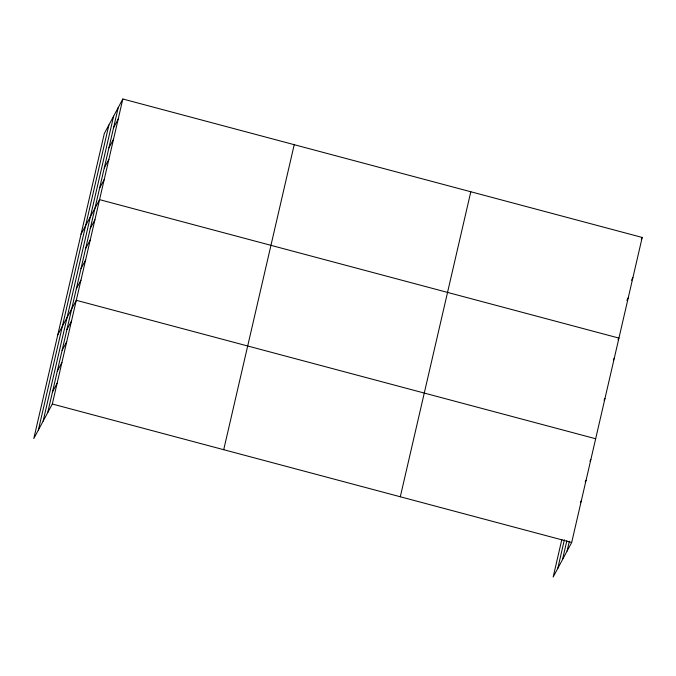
<?xml version="1.0" encoding="UTF-8"?>
<svg xmlns="http://www.w3.org/2000/svg" width="676" height="676" viewBox="0 0 676 676"><rect width="100%" height="100%" fill="white"/><g stroke="black" fill="none" stroke-linecap="round" stroke-linejoin="round"><path stroke-width="1.01" d="M38.388 429.995L108.895 124.984M43.12 421.165L113.627 116.154M47.717 412.605L118.224 107.594M122.829 99L104.307 133.544L33.8 438.555L52.322 404.011L122.829 99L642.2 237.445L571.693 542.456L553.171 577L561.849 539.473M223.714 449.701L294.221 144.681M400.302 496.767L470.809 191.756M557.768 568.44L564.384 539.794M562.5 559.61L566.834 540.851M567.088 551.05L569.369 541.172M113.568 127.722L118.173 119.128M108.912 147.85L113.526 139.256M104.265 167.986L108.87 159.392M99.609 188.114L104.214 179.52M81.035 234.2L99.566 199.648L618.937 338.093L618.016 339.817M90.305 228.378L94.91 219.785M85.649 248.506L90.254 239.912M80.993 268.634L85.599 260.04M76.337 288.77L80.951 280.177M57.773 334.857L76.295 300.305L595.666 438.749M66.89 329.643L71.504 321.049M62.099 350.379L66.704 341.786M57.308 371.124L61.913 362.53M52.508 391.86L57.122 383.267M641.279 239.16L642.2 237.445M631.511 280.278L632.897 277.701M626.855 300.414L628.241 297.837M613.36 359.945L614.281 358.229M604.048 400.209L604.978 398.485M589.954 461.209L590.875 459.494M585.154 481.954L586.075 480.23M580.363 502.69L581.284 500.975M52.322 404.011L571.693 542.456"/></g></svg>
